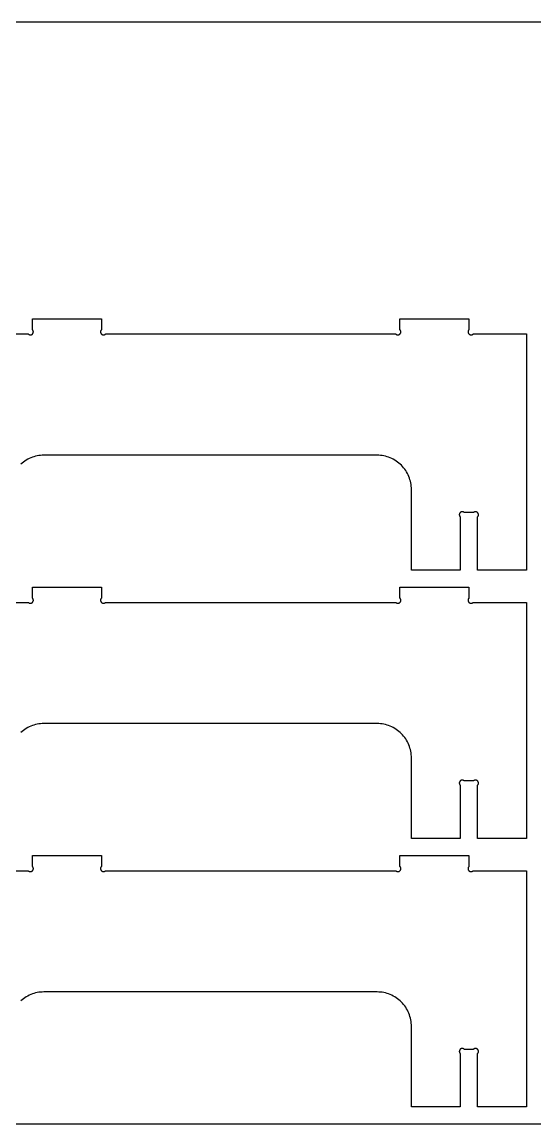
# Model space of a CAD drawing. Header units: inches. Extents: x 0 to 96, y 0 to 48.
# Drawn here: x 32.3 to 54.62, y 0 to 48 of the extents above; entities that cross this region are included whole.
import ezdxf

# ---------------------------------------------------------------- set-up
doc = ezdxf.new("R2010")
doc.units = ezdxf.units.IN
doc.header["$MEASUREMENT"] = 0
doc.layers.add('CUT_OUTSIDE', color=1, linetype='Continuous')
doc.layers.add('SHEET_REF_DO_NOT_CUT', color=8, linetype='Continuous')

msp = doc.modelspace()

# ---------------------------------------------------------------- linework, layer by layer
at = {"layer": 'CUT_OUTSIDE'}
for points in [[(30.1295, 34.411), (32.5662, 34.411), (32.5708, 34.4066), (32.5756, 34.4024), (32.5806, 34.3985), (32.5859, 34.3948), (32.5912, 34.3914), (32.5968, 34.3883), (32.6025, 34.3854), (32.6083, 34.3828), (32.6143, 34.3805), (32.6203, 34.3785), (32.6265, 34.3768), (32.6327, 34.3754), (32.639, 34.3743), (32.6453, 34.3735), (32.6517, 34.3731), (32.6581, 34.3729), (32.6645, 34.3731), (32.6708, 34.3735), (32.6772, 34.3743), (32.6834, 34.3754), (32.6897, 34.3768), (32.6958, 34.3785), (32.7019, 34.3805), (32.7078, 34.3828), (32.7137, 34.3854), (32.7194, 34.3883), (32.7249, 34.3914), (32.7303, 34.3948), (32.7355, 34.3985), (32.7405, 34.4024), (32.7454, 34.4066), (32.75, 34.411), (32.7544, 34.4156), (32.7586, 34.4205), (32.7625, 34.4255), (32.7662, 34.4307), (32.7696, 34.4361), (32.7727, 34.4416), (32.7756, 34.4473), (32.7782, 34.4532), (32.7805, 34.4591), (32.7825, 34.4652), (32.7842, 34.4713), (32.7856, 34.4776), (32.7867, 34.4838), (32.7875, 34.4902), (32.7879, 34.4965), (32.7881, 34.5029), (32.7879, 34.5093), (32.7875, 34.5157), (32.7867, 34.522), (32.7856, 34.5283), (32.7842, 34.5345), (32.7825, 34.5407), (32.7805, 34.5467), (32.7782, 34.5527), (32.7756, 34.5585), (32.7727, 34.5642), (32.7696, 34.5698), (32.7662, 34.5751), (32.7625, 34.5804), (32.7586, 34.5854), (32.7544, 34.5902), (32.75, 34.5948), (32.75, 35.07), (35.75, 35.07), (35.75, 34.5948), (35.7456, 34.5902), (35.7414, 34.5854), (35.7375, 34.5804), (35.7338, 34.5751), (35.7304, 34.5698), (35.7273, 34.5642), (35.7244, 34.5585), (35.7218, 34.5527), (35.7195, 34.5467), (35.7175, 34.5407), (35.7158, 34.5345), (35.7144, 34.5283), (35.7133, 34.522), (35.7125, 34.5157), (35.7121, 34.5093), (35.7119, 34.5029), (35.7121, 34.4965), (35.7125, 34.4902), (35.7133, 34.4838), (35.7144, 34.4776), (35.7158, 34.4713), (35.7175, 34.4652), (35.7195, 34.4591), (35.7218, 34.4532), (35.7244, 34.4473), (35.7273, 34.4416), (35.7304, 34.4361), (35.7338, 34.4307), (35.7375, 34.4255), (35.7414, 34.4205), (35.7456, 34.4156), (35.75, 34.411), (35.7546, 34.4066), (35.7595, 34.4024), (35.7645, 34.3985), (35.7697, 34.3948), (35.7751, 34.3914), (35.7806, 34.3883), (35.7863, 34.3854), (35.7922, 34.3828), (35.7981, 34.3805), (35.8042, 34.3785), (35.8103, 34.3768), (35.8166, 34.3754), (35.8228, 34.3743), (35.8292, 34.3735), (35.8355, 34.3731), (35.8419, 34.3729), (35.8483, 34.3731), (35.8547, 34.3735), (35.861, 34.3743), (35.8673, 34.3754), (35.8735, 34.3768), (35.8797, 34.3785), (35.8857, 34.3805), (35.8917, 34.3828), (35.8975, 34.3854), (35.9032, 34.3883), (35.9088, 34.3914), (35.9141, 34.3948), (35.9194, 34.3985), (35.9244, 34.4024), (35.9292, 34.4066), (35.9338, 34.411), (48.5662, 34.411), (48.5708, 34.4066), (48.5756, 34.4024), (48.5806, 34.3985), (48.5859, 34.3948), (48.5912, 34.3914), (48.5968, 34.3883), (48.6025, 34.3854), (48.6083, 34.3828), (48.6143, 34.3805), (48.6203, 34.3785), (48.6265, 34.3768), (48.6327, 34.3754), (48.639, 34.3743), (48.6453, 34.3735), (48.6517, 34.3731), (48.6581, 34.3729), (48.6645, 34.3731), (48.6708, 34.3735), (48.6772, 34.3743), (48.6834, 34.3754), (48.6897, 34.3768), (48.6958, 34.3785), (48.7019, 34.3805), (48.7078, 34.3828), (48.7137, 34.3854), (48.7194, 34.3883), (48.7249, 34.3914), (48.7303, 34.3948), (48.7355, 34.3985), (48.7405, 34.4024), (48.7454, 34.4066), (48.75, 34.411), (48.7544, 34.4156), (48.7586, 34.4205), (48.7625, 34.4255), (48.7662, 34.4307), (48.7696, 34.4361), (48.7727, 34.4416), (48.7756, 34.4473), (48.7782, 34.4532), (48.7805, 34.4591), (48.7825, 34.4652), (48.7842, 34.4713), (48.7856, 34.4776), (48.7867, 34.4838), (48.7875, 34.4902), (48.7879, 34.4965), (48.7881, 34.5029), (48.7879, 34.5093), (48.7875, 34.5157), (48.7867, 34.522), (48.7856, 34.5283), (48.7842, 34.5345), (48.7825, 34.5407), (48.7805, 34.5467), (48.7782, 34.5527), (48.7756, 34.5585), (48.7727, 34.5642), (48.7696, 34.5698), (48.7662, 34.5751), (48.7625, 34.5804), (48.7586, 34.5854), (48.7544, 34.5902), (48.75, 34.5948), (48.75, 35.07), (51.75, 35.07), (51.75, 34.5948), (51.7456, 34.5902), (51.7414, 34.5854), (51.7375, 34.5804), (51.7338, 34.5751), (51.7304, 34.5698), (51.7273, 34.5642), (51.7244, 34.5585), (51.7218, 34.5527), (51.7195, 34.5467), (51.7175, 34.5407), (51.7158, 34.5345), (51.7144, 34.5283), (51.7133, 34.522), (51.7125, 34.5157), (51.7121, 34.5093), (51.7119, 34.5029), (51.7121, 34.4965), (51.7125, 34.4902), (51.7133, 34.4838), (51.7144, 34.4776), (51.7158, 34.4713), (51.7175, 34.4652), (51.7195, 34.4591), (51.7218, 34.4532), (51.7244, 34.4473), (51.7273, 34.4416), (51.7304, 34.4361), (51.7338, 34.4307), (51.7375, 34.4255), (51.7414, 34.4205), (51.7456, 34.4156), (51.75, 34.411), (51.7546, 34.4066), (51.7595, 34.4024), (51.7645, 34.3985), (51.7697, 34.3948), (51.7751, 34.3914), (51.7806, 34.3883), (51.7863, 34.3854), (51.7922, 34.3828), (51.7981, 34.3805), (51.8042, 34.3785), (51.8103, 34.3768), (51.8166, 34.3754), (51.8228, 34.3743), (51.8292, 34.3735), (51.8355, 34.3731), (51.8419, 34.3729), (51.8483, 34.3731), (51.8547, 34.3735), (51.861, 34.3743), (51.8673, 34.3754), (51.8735, 34.3768), (51.8797, 34.3785), (51.8857, 34.3805), (51.8917, 34.3828), (51.8975, 34.3854), (51.9032, 34.3883), (51.9088, 34.3914), (51.9141, 34.3948), (51.9194, 34.3985), (51.9244, 34.4024), (51.9292, 34.4066), (51.9338, 34.411), (54.25, 34.411), (54.25, 24.13), (52.1295, 24.13), (52.1295, 26.4462), (52.1339, 26.4508), (52.1381, 26.4556), (52.142, 26.4606), (52.1457, 26.4659), (52.1491, 26.4712), (52.1522, 26.4768), (52.1551, 26.4825), (52.1577, 26.4883), (52.16, 26.4943), (52.162, 26.5003), (52.1637, 26.5065), (52.1651, 26.5127), (52.1662, 26.519), (52.167, 26.5253), (52.1674, 26.5317), (52.1676, 26.5381), (52.1674, 26.5445), (52.167, 26.5508), (52.1662, 26.5572), (52.1651, 26.5634), (52.1637, 26.5697), (52.162, 26.5758), (52.16, 26.5819), (52.1577, 26.5878), (52.1551, 26.5937), (52.1522, 26.5994), (52.1491, 26.6049), (52.1457, 26.6103), (52.142, 26.6155), (52.1381, 26.6205), (52.1339, 26.6254), (52.1295, 26.63), (52.1249, 26.6344), (52.12, 26.6386), (52.115, 26.6425), (52.1098, 26.6462), (52.1044, 26.6496), (52.0989, 26.6527), (52.0932, 26.6556), (52.0873, 26.6582), (52.0814, 26.6605), (52.0753, 26.6625), (52.0692, 26.6642), (52.0629, 26.6656), (52.0567, 26.6667), (52.0503, 26.6675), (52.044, 26.6679), (52.0376, 26.6681), (52.0312, 26.6679), (52.0248, 26.6675), (52.0185, 26.6667), (52.0122, 26.6656), (52.006, 26.6642), (51.9998, 26.6625), (51.9938, 26.6605), (51.9878, 26.6582), (51.982, 26.6556), (51.9763, 26.6527), (51.9707, 26.6496), (51.9654, 26.6462), (51.9601, 26.6425), (51.9551, 26.6386), (51.9503, 26.6344), (51.9457, 26.63), (51.5543, 26.63), (51.5497, 26.6344), (51.5449, 26.6386), (51.5399, 26.6425), (51.5346, 26.6462), (51.5293, 26.6496), (51.5237, 26.6527), (51.518, 26.6556), (51.5122, 26.6582), (51.5062, 26.6605), (51.5002, 26.6625), (51.494, 26.6642), (51.4878, 26.6656), (51.4815, 26.6667), (51.4752, 26.6675), (51.4688, 26.6679), (51.4624, 26.6681), (51.456, 26.6679), (51.4497, 26.6675), (51.4433, 26.6667), (51.4371, 26.6656), (51.4308, 26.6642), (51.4247, 26.6625), (51.4186, 26.6605), (51.4127, 26.6582), (51.4068, 26.6556), (51.4011, 26.6527), (51.3956, 26.6496), (51.3902, 26.6462), (51.385, 26.6425), (51.38, 26.6386), (51.3751, 26.6344), (51.3705, 26.63), (51.3661, 26.6254), (51.3619, 26.6205), (51.358, 26.6155), (51.3543, 26.6103), (51.3509, 26.6049), (51.3478, 26.5994), (51.3449, 26.5937), (51.3423, 26.5878), (51.34, 26.5819), (51.338, 26.5758), (51.3363, 26.5697), (51.3349, 26.5634), (51.3338, 26.5572), (51.333, 26.5508), (51.3326, 26.5445), (51.3324, 26.5381), (51.3326, 26.5317), (51.333, 26.5253), (51.3338, 26.519), (51.3349, 26.5127), (51.3363, 26.5065), (51.338, 26.5003), (51.34, 26.4943), (51.3423, 26.4883), (51.3449, 26.4825), (51.3478, 26.4768), (51.3509, 26.4712), (51.3543, 26.4659), (51.358, 26.4606), (51.3619, 26.4556), (51.3661, 26.4508), (51.3705, 26.4462), (51.3705, 24.13), (49.25, 24.13), (49.25, 27.63), (49.2482, 27.7036), (49.2428, 27.777), (49.2338, 27.8501), (49.2212, 27.9226), (49.205, 27.9945), (49.1854, 28.0654), (49.1623, 28.1353), (49.1358, 28.204), (49.106, 28.2713), (49.0729, 28.3371), (49.0366, 28.4012), (48.9972, 28.4634), (48.9548, 28.5235), (48.9095, 28.5816), (48.8614, 28.6373), (48.8107, 28.6907), (48.7573, 28.7414), (48.7016, 28.7895), (48.6435, 28.8348), (48.5834, 28.8772), (48.5212, 28.9166), (48.4571, 28.9529), (48.3913, 28.986), (48.324, 29.0158), (48.2553, 29.0423), (48.1854, 29.0654), (48.1145, 29.085), (48.0426, 29.1012), (47.9701, 29.1138), (47.897, 29.1228), (47.8236, 29.1282), (47.75, 29.13), (33.25, 29.13), (33.1764, 29.1282), (33.103, 29.1228), (33.0299, 29.1138), (32.9574, 29.1012), (32.8855, 29.085), (32.8146, 29.0654), (32.7447, 29.0423), (32.676, 29.0158), (32.6087, 28.986), (32.5429, 28.9529), (32.4788, 28.9166), (32.4166, 28.8772), (32.3565, 28.8348), (32.2984, 28.7895), (32.2427, 28.7414)], [(30.1295, 22.721), (32.5662, 22.721), (32.5708, 22.7166), (32.5756, 22.7124), (32.5806, 22.7085), (32.5859, 22.7048), (32.5912, 22.7014), (32.5968, 22.6983), (32.6025, 22.6954), (32.6083, 22.6928), (32.6143, 22.6905), (32.6203, 22.6885), (32.6265, 22.6868), (32.6327, 22.6854), (32.639, 22.6843), (32.6453, 22.6835), (32.6517, 22.6831), (32.6581, 22.6829), (32.6645, 22.6831), (32.6708, 22.6835), (32.6772, 22.6843), (32.6834, 22.6854), (32.6897, 22.6868), (32.6958, 22.6885), (32.7019, 22.6905), (32.7078, 22.6928), (32.7137, 22.6954), (32.7194, 22.6983), (32.7249, 22.7014), (32.7303, 22.7048), (32.7355, 22.7085), (32.7405, 22.7124), (32.7454, 22.7166), (32.75, 22.721), (32.7544, 22.7256), (32.7586, 22.7305), (32.7625, 22.7355), (32.7662, 22.7407), (32.7696, 22.7461), (32.7727, 22.7516), (32.7756, 22.7573), (32.7782, 22.7632), (32.7805, 22.7691), (32.7825, 22.7752), (32.7842, 22.7813), (32.7856, 22.7876), (32.7867, 22.7938), (32.7875, 22.8002), (32.7879, 22.8065), (32.7881, 22.8129), (32.7879, 22.8193), (32.7875, 22.8257), (32.7867, 22.832), (32.7856, 22.8383), (32.7842, 22.8445), (32.7825, 22.8507), (32.7805, 22.8567), (32.7782, 22.8627), (32.7756, 22.8685), (32.7727, 22.8742), (32.7696, 22.8798), (32.7662, 22.8851), (32.7625, 22.8904), (32.7586, 22.8954), (32.7544, 22.9002), (32.75, 22.9048), (32.75, 23.38), (35.75, 23.38), (35.75, 22.9048), (35.7456, 22.9002), (35.7414, 22.8954), (35.7375, 22.8904), (35.7338, 22.8851), (35.7304, 22.8798), (35.7273, 22.8742), (35.7244, 22.8685), (35.7218, 22.8627), (35.7195, 22.8567), (35.7175, 22.8507), (35.7158, 22.8445), (35.7144, 22.8383), (35.7133, 22.832), (35.7125, 22.8257), (35.7121, 22.8193), (35.7119, 22.8129), (35.7121, 22.8065), (35.7125, 22.8002), (35.7133, 22.7938), (35.7144, 22.7876), (35.7158, 22.7813), (35.7175, 22.7752), (35.7195, 22.7691), (35.7218, 22.7632), (35.7244, 22.7573), (35.7273, 22.7516), (35.7304, 22.7461), (35.7338, 22.7407), (35.7375, 22.7355), (35.7414, 22.7305), (35.7456, 22.7256), (35.75, 22.721), (35.7546, 22.7166), (35.7595, 22.7124), (35.7645, 22.7085), (35.7697, 22.7048), (35.7751, 22.7014), (35.7806, 22.6983), (35.7863, 22.6954), (35.7922, 22.6928), (35.7981, 22.6905), (35.8042, 22.6885), (35.8103, 22.6868), (35.8166, 22.6854), (35.8228, 22.6843), (35.8292, 22.6835), (35.8355, 22.6831), (35.8419, 22.6829), (35.8483, 22.6831), (35.8547, 22.6835), (35.861, 22.6843), (35.8673, 22.6854), (35.8735, 22.6868), (35.8797, 22.6885), (35.8857, 22.6905), (35.8917, 22.6928), (35.8975, 22.6954), (35.9032, 22.6983), (35.9088, 22.7014), (35.9141, 22.7048), (35.9194, 22.7085), (35.9244, 22.7124), (35.9292, 22.7166), (35.9338, 22.721), (48.5662, 22.721), (48.5708, 22.7166), (48.5756, 22.7124), (48.5806, 22.7085), (48.5859, 22.7048), (48.5912, 22.7014), (48.5968, 22.6983), (48.6025, 22.6954), (48.6083, 22.6928), (48.6143, 22.6905), (48.6203, 22.6885), (48.6265, 22.6868), (48.6327, 22.6854), (48.639, 22.6843), (48.6453, 22.6835), (48.6517, 22.6831), (48.6581, 22.6829), (48.6645, 22.6831), (48.6708, 22.6835), (48.6772, 22.6843), (48.6834, 22.6854), (48.6897, 22.6868), (48.6958, 22.6885), (48.7019, 22.6905), (48.7078, 22.6928), (48.7137, 22.6954), (48.7194, 22.6983), (48.7249, 22.7014), (48.7303, 22.7048), (48.7355, 22.7085), (48.7405, 22.7124), (48.7454, 22.7166), (48.75, 22.721), (48.7544, 22.7256), (48.7586, 22.7305), (48.7625, 22.7355), (48.7662, 22.7407), (48.7696, 22.7461), (48.7727, 22.7516), (48.7756, 22.7573), (48.7782, 22.7632), (48.7805, 22.7691), (48.7825, 22.7752), (48.7842, 22.7813), (48.7856, 22.7876), (48.7867, 22.7938), (48.7875, 22.8002), (48.7879, 22.8065), (48.7881, 22.8129), (48.7879, 22.8193), (48.7875, 22.8257), (48.7867, 22.832), (48.7856, 22.8383), (48.7842, 22.8445), (48.7825, 22.8507), (48.7805, 22.8567), (48.7782, 22.8627), (48.7756, 22.8685), (48.7727, 22.8742), (48.7696, 22.8798), (48.7662, 22.8851), (48.7625, 22.8904), (48.7586, 22.8954), (48.7544, 22.9002), (48.75, 22.9048), (48.75, 23.38), (51.75, 23.38), (51.75, 22.9048), (51.7456, 22.9002), (51.7414, 22.8954), (51.7375, 22.8904), (51.7338, 22.8851), (51.7304, 22.8798), (51.7273, 22.8742), (51.7244, 22.8685), (51.7218, 22.8627), (51.7195, 22.8567), (51.7175, 22.8507), (51.7158, 22.8445), (51.7144, 22.8383), (51.7133, 22.832), (51.7125, 22.8257), (51.7121, 22.8193), (51.7119, 22.8129), (51.7121, 22.8065), (51.7125, 22.8002), (51.7133, 22.7938), (51.7144, 22.7876), (51.7158, 22.7813), (51.7175, 22.7752), (51.7195, 22.7691), (51.7218, 22.7632), (51.7244, 22.7573), (51.7273, 22.7516), (51.7304, 22.7461), (51.7338, 22.7407), (51.7375, 22.7355), (51.7414, 22.7305), (51.7456, 22.7256), (51.75, 22.721), (51.7546, 22.7166), (51.7595, 22.7124), (51.7645, 22.7085), (51.7697, 22.7048), (51.7751, 22.7014), (51.7806, 22.6983), (51.7863, 22.6954), (51.7922, 22.6928), (51.7981, 22.6905), (51.8042, 22.6885), (51.8103, 22.6868), (51.8166, 22.6854), (51.8228, 22.6843), (51.8292, 22.6835), (51.8355, 22.6831), (51.8419, 22.6829), (51.8483, 22.6831), (51.8547, 22.6835), (51.861, 22.6843), (51.8673, 22.6854), (51.8735, 22.6868), (51.8797, 22.6885), (51.8857, 22.6905), (51.8917, 22.6928), (51.8975, 22.6954), (51.9032, 22.6983), (51.9088, 22.7014), (51.9141, 22.7048), (51.9194, 22.7085), (51.9244, 22.7124), (51.9292, 22.7166), (51.9338, 22.721), (54.25, 22.721), (54.25, 12.44), (52.1295, 12.44), (52.1295, 14.7562), (52.1339, 14.7608), (52.1381, 14.7656), (52.142, 14.7706), (52.1457, 14.7759), (52.1491, 14.7812), (52.1522, 14.7868), (52.1551, 14.7925), (52.1577, 14.7983), (52.16, 14.8043), (52.162, 14.8103), (52.1637, 14.8165), (52.1651, 14.8227), (52.1662, 14.829), (52.167, 14.8353), (52.1674, 14.8417), (52.1676, 14.8481), (52.1674, 14.8545), (52.167, 14.8608), (52.1662, 14.8672), (52.1651, 14.8734), (52.1637, 14.8797), (52.162, 14.8858), (52.16, 14.8919), (52.1577, 14.8978), (52.1551, 14.9037), (52.1522, 14.9094), (52.1491, 14.9149), (52.1457, 14.9203), (52.142, 14.9255), (52.1381, 14.9305), (52.1339, 14.9354), (52.1295, 14.94), (52.1249, 14.9444), (52.12, 14.9486), (52.115, 14.9525), (52.1098, 14.9562), (52.1044, 14.9596), (52.0989, 14.9627), (52.0932, 14.9656), (52.0873, 14.9682), (52.0814, 14.9705), (52.0753, 14.9725), (52.0692, 14.9742), (52.0629, 14.9756), (52.0567, 14.9767), (52.0503, 14.9775), (52.044, 14.9779), (52.0376, 14.9781), (52.0312, 14.9779), (52.0248, 14.9775), (52.0185, 14.9767), (52.0122, 14.9756), (52.006, 14.9742), (51.9998, 14.9725), (51.9938, 14.9705), (51.9878, 14.9682), (51.982, 14.9656), (51.9763, 14.9627), (51.9707, 14.9596), (51.9654, 14.9562), (51.9601, 14.9525), (51.9551, 14.9486), (51.9503, 14.9444), (51.9457, 14.94), (51.5543, 14.94), (51.5497, 14.9444), (51.5449, 14.9486), (51.5399, 14.9525), (51.5346, 14.9562), (51.5293, 14.9596), (51.5237, 14.9627), (51.518, 14.9656), (51.5122, 14.9682), (51.5062, 14.9705), (51.5002, 14.9725), (51.494, 14.9742), (51.4878, 14.9756), (51.4815, 14.9767), (51.4752, 14.9775), (51.4688, 14.9779), (51.4624, 14.9781), (51.456, 14.9779), (51.4497, 14.9775), (51.4433, 14.9767), (51.4371, 14.9756), (51.4308, 14.9742), (51.4247, 14.9725), (51.4186, 14.9705), (51.4127, 14.9682), (51.4068, 14.9656), (51.4011, 14.9627), (51.3956, 14.9596), (51.3902, 14.9562), (51.385, 14.9525), (51.38, 14.9486), (51.3751, 14.9444), (51.3705, 14.94), (51.3661, 14.9354), (51.3619, 14.9305), (51.358, 14.9255), (51.3543, 14.9203), (51.3509, 14.9149), (51.3478, 14.9094), (51.3449, 14.9037), (51.3423, 14.8978), (51.34, 14.8919), (51.338, 14.8858), (51.3363, 14.8797), (51.3349, 14.8734), (51.3338, 14.8672), (51.333, 14.8608), (51.3326, 14.8545), (51.3324, 14.8481), (51.3326, 14.8417), (51.333, 14.8353), (51.3338, 14.829), (51.3349, 14.8227), (51.3363, 14.8165), (51.338, 14.8103), (51.34, 14.8043), (51.3423, 14.7983), (51.3449, 14.7925), (51.3478, 14.7868), (51.3509, 14.7812), (51.3543, 14.7759), (51.358, 14.7706), (51.3619, 14.7656), (51.3661, 14.7608), (51.3705, 14.7562), (51.3705, 12.44), (49.25, 12.44), (49.25, 15.94), (49.2482, 16.0136), (49.2428, 16.087), (49.2338, 16.1601), (49.2212, 16.2326), (49.205, 16.3045), (49.1854, 16.3754), (49.1623, 16.4453), (49.1358, 16.514), (49.106, 16.5813), (49.0729, 16.6471), (49.0366, 16.7112), (48.9972, 16.7734), (48.9548, 16.8335), (48.9095, 16.8916), (48.8614, 16.9473), (48.8107, 17.0007), (48.7573, 17.0514), (48.7016, 17.0995), (48.6435, 17.1448), (48.5834, 17.1872), (48.5212, 17.2266), (48.4571, 17.2629), (48.3913, 17.296), (48.324, 17.3258), (48.2553, 17.3523), (48.1854, 17.3754), (48.1145, 17.395), (48.0426, 17.4112), (47.9701, 17.4238), (47.897, 17.4328), (47.8236, 17.4382), (47.75, 17.44), (33.25, 17.44), (33.1764, 17.4382), (33.103, 17.4328), (33.0299, 17.4238), (32.9574, 17.4112), (32.8855, 17.395), (32.8146, 17.3754), (32.7447, 17.3523), (32.676, 17.3258), (32.6087, 17.296), (32.5429, 17.2629), (32.4788, 17.2266), (32.4166, 17.1872), (32.3565, 17.1448), (32.2984, 17.0995), (32.2427, 17.0514)], [(30.1295, 11.031), (32.5662, 11.031), (32.5708, 11.0266), (32.5756, 11.0224), (32.5806, 11.0185), (32.5859, 11.0148), (32.5912, 11.0114), (32.5968, 11.0083), (32.6025, 11.0054), (32.6083, 11.0028), (32.6143, 11.0005), (32.6203, 10.9985), (32.6265, 10.9968), (32.6327, 10.9954), (32.639, 10.9943), (32.6453, 10.9935), (32.6517, 10.9931), (32.6581, 10.9929), (32.6645, 10.9931), (32.6708, 10.9935), (32.6772, 10.9943), (32.6834, 10.9954), (32.6897, 10.9968), (32.6958, 10.9985), (32.7019, 11.0005), (32.7078, 11.0028), (32.7137, 11.0054), (32.7194, 11.0083), (32.7249, 11.0114), (32.7303, 11.0148), (32.7355, 11.0185), (32.7405, 11.0224), (32.7454, 11.0266), (32.75, 11.031), (32.7544, 11.0356), (32.7586, 11.0405), (32.7625, 11.0455), (32.7662, 11.0507), (32.7696, 11.0561), (32.7727, 11.0616), (32.7756, 11.0673), (32.7782, 11.0732), (32.7805, 11.0791), (32.7825, 11.0852), (32.7842, 11.0913), (32.7856, 11.0976), (32.7867, 11.1038), (32.7875, 11.1102), (32.7879, 11.1165), (32.7881, 11.1229), (32.7879, 11.1293), (32.7875, 11.1357), (32.7867, 11.142), (32.7856, 11.1483), (32.7842, 11.1545), (32.7825, 11.1607), (32.7805, 11.1667), (32.7782, 11.1727), (32.7756, 11.1785), (32.7727, 11.1842), (32.7696, 11.1898), (32.7662, 11.1951), (32.7625, 11.2004), (32.7586, 11.2054), (32.7544, 11.2102), (32.75, 11.2148), (32.75, 11.69), (35.75, 11.69), (35.75, 11.2148), (35.7456, 11.2102), (35.7414, 11.2054), (35.7375, 11.2004), (35.7338, 11.1951), (35.7304, 11.1898), (35.7273, 11.1842), (35.7244, 11.1785), (35.7218, 11.1727), (35.7195, 11.1667), (35.7175, 11.1607), (35.7158, 11.1545), (35.7144, 11.1483), (35.7133, 11.142), (35.7125, 11.1357), (35.7121, 11.1293), (35.7119, 11.1229), (35.7121, 11.1165), (35.7125, 11.1102), (35.7133, 11.1038), (35.7144, 11.0976), (35.7158, 11.0913), (35.7175, 11.0852), (35.7195, 11.0791), (35.7218, 11.0732), (35.7244, 11.0673), (35.7273, 11.0616), (35.7304, 11.0561), (35.7338, 11.0507), (35.7375, 11.0455), (35.7414, 11.0405), (35.7456, 11.0356), (35.75, 11.031), (35.7546, 11.0266), (35.7595, 11.0224), (35.7645, 11.0185), (35.7697, 11.0148), (35.7751, 11.0114), (35.7806, 11.0083), (35.7863, 11.0054), (35.7922, 11.0028), (35.7981, 11.0005), (35.8042, 10.9985), (35.8103, 10.9968), (35.8166, 10.9954), (35.8228, 10.9943), (35.8292, 10.9935), (35.8355, 10.9931), (35.8419, 10.9929), (35.8483, 10.9931), (35.8547, 10.9935), (35.861, 10.9943), (35.8673, 10.9954), (35.8735, 10.9968), (35.8797, 10.9985), (35.8857, 11.0005), (35.8917, 11.0028), (35.8975, 11.0054), (35.9032, 11.0083), (35.9088, 11.0114), (35.9141, 11.0148), (35.9194, 11.0185), (35.9244, 11.0224), (35.9292, 11.0266), (35.9338, 11.031), (48.5662, 11.031), (48.5708, 11.0266), (48.5756, 11.0224), (48.5806, 11.0185), (48.5859, 11.0148), (48.5912, 11.0114), (48.5968, 11.0083), (48.6025, 11.0054), (48.6083, 11.0028), (48.6143, 11.0005), (48.6203, 10.9985), (48.6265, 10.9968), (48.6327, 10.9954), (48.639, 10.9943), (48.6453, 10.9935), (48.6517, 10.9931), (48.6581, 10.9929), (48.6645, 10.9931), (48.6708, 10.9935), (48.6772, 10.9943), (48.6834, 10.9954), (48.6897, 10.9968), (48.6958, 10.9985), (48.7019, 11.0005), (48.7078, 11.0028), (48.7137, 11.0054), (48.7194, 11.0083), (48.7249, 11.0114), (48.7303, 11.0148), (48.7355, 11.0185), (48.7405, 11.0224), (48.7454, 11.0266), (48.75, 11.031), (48.7544, 11.0356), (48.7586, 11.0405), (48.7625, 11.0455), (48.7662, 11.0507), (48.7696, 11.0561), (48.7727, 11.0616), (48.7756, 11.0673), (48.7782, 11.0732), (48.7805, 11.0791), (48.7825, 11.0852), (48.7842, 11.0913), (48.7856, 11.0976), (48.7867, 11.1038), (48.7875, 11.1102), (48.7879, 11.1165), (48.7881, 11.1229), (48.7879, 11.1293), (48.7875, 11.1357), (48.7867, 11.142), (48.7856, 11.1483), (48.7842, 11.1545), (48.7825, 11.1607), (48.7805, 11.1667), (48.7782, 11.1727), (48.7756, 11.1785), (48.7727, 11.1842), (48.7696, 11.1898), (48.7662, 11.1951), (48.7625, 11.2004), (48.7586, 11.2054), (48.7544, 11.2102), (48.75, 11.2148), (48.75, 11.69), (51.75, 11.69), (51.75, 11.2148), (51.7456, 11.2102), (51.7414, 11.2054), (51.7375, 11.2004), (51.7338, 11.1951), (51.7304, 11.1898), (51.7273, 11.1842), (51.7244, 11.1785), (51.7218, 11.1727), (51.7195, 11.1667), (51.7175, 11.1607), (51.7158, 11.1545), (51.7144, 11.1483), (51.7133, 11.142), (51.7125, 11.1357), (51.7121, 11.1293), (51.7119, 11.1229), (51.7121, 11.1165), (51.7125, 11.1102), (51.7133, 11.1038), (51.7144, 11.0976), (51.7158, 11.0913), (51.7175, 11.0852), (51.7195, 11.0791), (51.7218, 11.0732), (51.7244, 11.0673), (51.7273, 11.0616), (51.7304, 11.0561), (51.7338, 11.0507), (51.7375, 11.0455), (51.7414, 11.0405), (51.7456, 11.0356), (51.75, 11.031), (51.7546, 11.0266), (51.7595, 11.0224), (51.7645, 11.0185), (51.7697, 11.0148), (51.7751, 11.0114), (51.7806, 11.0083), (51.7863, 11.0054), (51.7922, 11.0028), (51.7981, 11.0005), (51.8042, 10.9985), (51.8103, 10.9968), (51.8166, 10.9954), (51.8228, 10.9943), (51.8292, 10.9935), (51.8355, 10.9931), (51.8419, 10.9929), (51.8483, 10.9931), (51.8547, 10.9935), (51.861, 10.9943), (51.8673, 10.9954), (51.8735, 10.9968), (51.8797, 10.9985), (51.8857, 11.0005), (51.8917, 11.0028), (51.8975, 11.0054), (51.9032, 11.0083), (51.9088, 11.0114), (51.9141, 11.0148), (51.9194, 11.0185), (51.9244, 11.0224), (51.9292, 11.0266), (51.9338, 11.031), (54.25, 11.031), (54.25, 0.75), (52.1295, 0.75), (52.1295, 3.0662), (52.1339, 3.0708), (52.1381, 3.0756), (52.142, 3.0806), (52.1457, 3.0859), (52.1491, 3.0912), (52.1522, 3.0968), (52.1551, 3.1025), (52.1577, 3.1083), (52.16, 3.1143), (52.162, 3.1203), (52.1637, 3.1265), (52.1651, 3.1327), (52.1662, 3.139), (52.167, 3.1453), (52.1674, 3.1517), (52.1676, 3.1581), (52.1674, 3.1645), (52.167, 3.1708), (52.1662, 3.1772), (52.1651, 3.1834), (52.1637, 3.1897), (52.162, 3.1958), (52.16, 3.2019), (52.1577, 3.2078), (52.1551, 3.2137), (52.1522, 3.2194), (52.1491, 3.2249), (52.1457, 3.2303), (52.142, 3.2355), (52.1381, 3.2405), (52.1339, 3.2454), (52.1295, 3.25), (52.1249, 3.2544), (52.12, 3.2586), (52.115, 3.2625), (52.1098, 3.2662), (52.1044, 3.2696), (52.0989, 3.2727), (52.0932, 3.2756), (52.0873, 3.2782), (52.0814, 3.2805), (52.0753, 3.2825), (52.0692, 3.2842), (52.0629, 3.2856), (52.0567, 3.2867), (52.0503, 3.2875), (52.044, 3.2879), (52.0376, 3.2881), (52.0312, 3.2879), (52.0248, 3.2875), (52.0185, 3.2867), (52.0122, 3.2856), (52.006, 3.2842), (51.9998, 3.2825), (51.9938, 3.2805), (51.9878, 3.2782), (51.982, 3.2756), (51.9763, 3.2727), (51.9707, 3.2696), (51.9654, 3.2662), (51.9601, 3.2625), (51.9551, 3.2586), (51.9503, 3.2544), (51.9457, 3.25), (51.5543, 3.25), (51.5497, 3.2544), (51.5449, 3.2586), (51.5399, 3.2625), (51.5346, 3.2662), (51.5293, 3.2696), (51.5237, 3.2727), (51.518, 3.2756), (51.5122, 3.2782), (51.5062, 3.2805), (51.5002, 3.2825), (51.494, 3.2842), (51.4878, 3.2856), (51.4815, 3.2867), (51.4752, 3.2875), (51.4688, 3.2879), (51.4624, 3.2881), (51.456, 3.2879), (51.4497, 3.2875), (51.4433, 3.2867), (51.4371, 3.2856), (51.4308, 3.2842), (51.4247, 3.2825), (51.4186, 3.2805), (51.4127, 3.2782), (51.4068, 3.2756), (51.4011, 3.2727), (51.3956, 3.2696), (51.3902, 3.2662), (51.385, 3.2625), (51.38, 3.2586), (51.3751, 3.2544), (51.3705, 3.25), (51.3661, 3.2454), (51.3619, 3.2405), (51.358, 3.2355), (51.3543, 3.2303), (51.3509, 3.2249), (51.3478, 3.2194), (51.3449, 3.2137), (51.3423, 3.2078), (51.34, 3.2019), (51.338, 3.1958), (51.3363, 3.1897), (51.3349, 3.1834), (51.3338, 3.1772), (51.333, 3.1708), (51.3326, 3.1645), (51.3324, 3.1581), (51.3326, 3.1517), (51.333, 3.1453), (51.3338, 3.139), (51.3349, 3.1327), (51.3363, 3.1265), (51.338, 3.1203), (51.34, 3.1143), (51.3423, 3.1083), (51.3449, 3.1025), (51.3478, 3.0968), (51.3509, 3.0912), (51.3543, 3.0859), (51.358, 3.0806), (51.3619, 3.0756), (51.3661, 3.0708), (51.3705, 3.0662), (51.3705, 0.75), (49.25, 0.75), (49.25, 4.25), (49.2482, 4.3236), (49.2428, 4.397), (49.2338, 4.4701), (49.2212, 4.5426), (49.205, 4.6145), (49.1854, 4.6854), (49.1623, 4.7553), (49.1358, 4.824), (49.106, 4.8913), (49.0729, 4.9571), (49.0366, 5.0212), (48.9972, 5.0834), (48.9548, 5.1435), (48.9095, 5.2016), (48.8614, 5.2573), (48.8107, 5.3107), (48.7573, 5.3614), (48.7016, 5.4095), (48.6435, 5.4548), (48.5834, 5.4972), (48.5212, 5.5366), (48.4571, 5.5729), (48.3913, 5.606), (48.324, 5.6358), (48.2553, 5.6623), (48.1854, 5.6854), (48.1145, 5.705), (48.0426, 5.7212), (47.9701, 5.7338), (47.897, 5.7428), (47.8236, 5.7482), (47.75, 5.75), (33.25, 5.75), (33.1764, 5.7482), (33.103, 5.7428), (33.0299, 5.7338), (32.9574, 5.7212), (32.8855, 5.705), (32.8146, 5.6854), (32.7447, 5.6623), (32.676, 5.6358), (32.6087, 5.606), (32.5429, 5.5729), (32.4788, 5.5366), (32.4166, 5.4972), (32.3565, 5.4548), (32.2984, 5.4095), (32.2427, 5.3614)]]:
    msp.add_lwpolyline(points, dxfattribs=at)
at = {"layer": 'SHEET_REF_DO_NOT_CUT'}
msp.add_lwpolyline([(0, 0), (96, 0), (96, 48), (0, 48)], close=True, dxfattribs=at)

doc.saveas('drawing.dxf')
